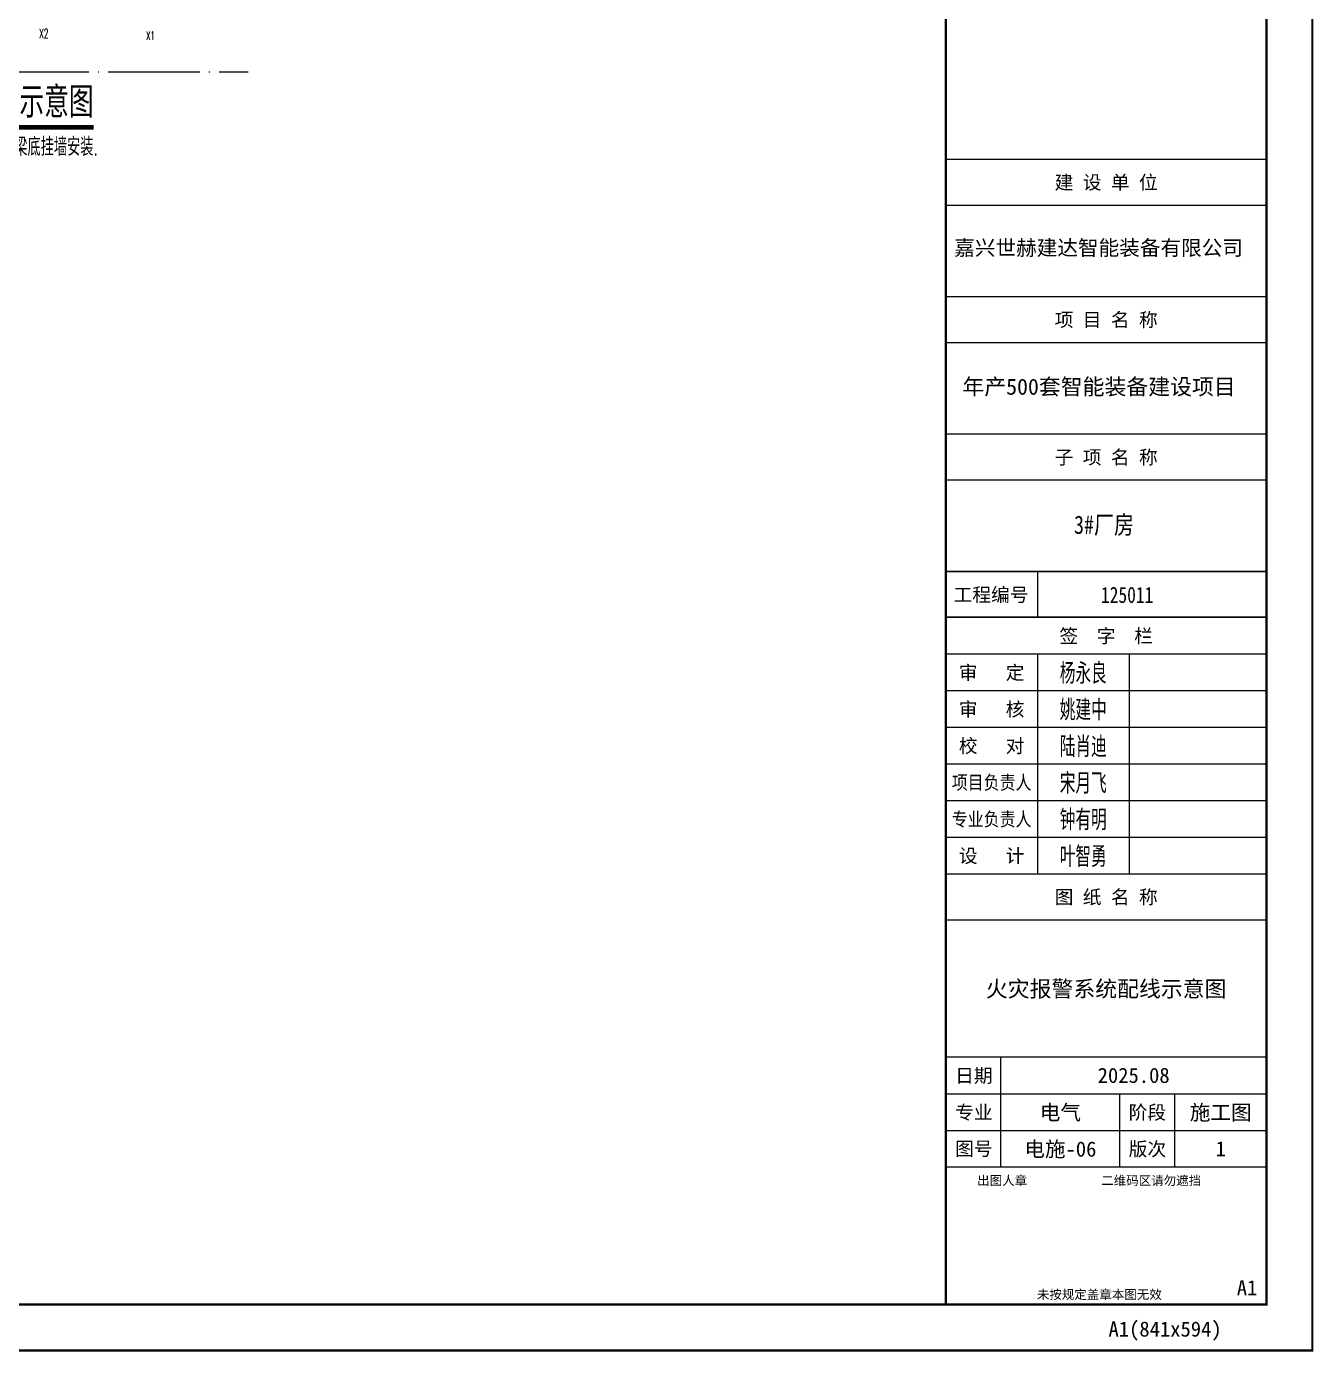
# Model space of a CAD drawing. Extents: x -1396510 to 1250330, y -1892470 to 1623980.
# Drawn here: x -499904 to -471815, y -1412235 to -1383314 of the extents above; entities that cross this region are included whole.
import ezdxf
from ezdxf.enums import TextEntityAlignment as Align

# ---------------------------------------------------------------- set-up
doc = ezdxf.new("R2010")
doc.units = 0
doc.header["$LTSCALE"] = 1000
doc.header["$MEASUREMENT"] = 0
doc.linetypes.add('99', pattern=[0])
doc.linetypes.add('DOTE', pattern=[2.42, 2, -0.2, 0.02, -0.2])
doc.layers.get('Defpoints').update_dxf_attribs({"color": 210})
for name, color, linetype in [('-DS 电气', 130, 'Continuous'), ('0-cxFrame', 155, 'Continuous'), ('qianming', 155, 'Continuous'), ('TEL_SYMB', 3, 'Continuous'), ('电气系统图', 7, 'Continuous'), ('经纶图框—文字', 3, 'Continuous')]:
    doc.layers.add(name, color=color, linetype=linetype)
doc.layers.add('0-cxText', color=131, linetype='Continuous', lineweight=25)
doc.styles.add('_TEL_DIM', font='SIMPLEX', dxfattribs={"width": 0.8, "height": 3.5, "bigfont": 'HZTXT'})
doc.styles.add('BZHZ', font='bzxw', dxfattribs={"width": 0.8, "bigfont": 'bzhz'})
doc.styles.add('cx_biaoti', font='')
doc.styles.add('cx_tuming', font='simhei.ttf')
doc.styles.add('cx_tuqian1', font='')
doc.styles.add('GPS', font='gbenor.shx', dxfattribs={"width": 0.8, "bigfont": 'gbcbig.shx'})
doc.styles.add('TKJY_宋体', font='', dxfattribs={"width": 0.8})
doc.styles.add('黑体', font='simhei.ttf', dxfattribs={"height": 12})
doc.styles.get('cx_biaoti').set_extended_font_data('SimSun')
doc.styles.get('cx_tuqian1').set_extended_font_data('SimSun')
doc.styles.get('TKJY_宋体').set_extended_font_data('SimSun')

# ---------------------------------------------------------------- blocks, each defined once
blk = doc.blocks.new('zjcx_lan_qianzi(Dragon)')
for p, q in [((-7000, 4800), (0, 4800)), ((-5000, 4800), (-5000, 0)), ((-3000, 4800), (-3000, 0)), ((-7000, 4000), (0, 4000)), ((-7000, 3200), (0, 3200)), ((-7000, 2400), (0, 2400)), ((-7000, 1600), (0, 1600)), ((-7000, 800), (0, 800))]:
    blk.add_line(p, q)
at = {"const_width": 30}
blk.add_lwpolyline([(-7000, 5600), (0, 5600)], dxfattribs=at)
blk.add_lwpolyline([(-7000, 5600), (0, 5600), (0, 0), (-7000, 0)], close=True, dxfattribs=at)
at = {"style": 'cx_biaoti'}
for s, p in [('签  字  栏', (-3500, 5200)), ('审   定', (-6000, 4400)), ('审   核', (-6000, 3600)), ('校   对', (-6000, 2800)), ('设   计', (-6000, 400))]:
    blk.add_text(s, height=300, dxfattribs=at).set_placement(p, align=Align.MIDDLE)
at = {"style": 'cx_biaoti', "width": 0.85}
for s, p in [('项目负责人', (-6000, 2000)), ('专业负责人', (-6000, 1200))]:
    blk.add_text(s, height=300, dxfattribs=at).set_placement(p, align=Align.MIDDLE)
blk = doc.blocks.new('T-签字(Dragon)')
at = {"layer": '0-cxFrame'}
blk.add_blockref('zjcx_lan_qianzi(Dragon)', (0, 0), dxfattribs=at)
at = {"layer": 'qianming', "style": 'BZHZ', "width": 0.8}
for s, p in [('杨永良', (-4000, 4400)), ('姚建中', (-4000, 3600)), ('陆肖迪', (-4000, 2800)), ('宋月飞', (-4000, 2000)), ('钟有明', (-4000, 1200)), ('叶智勇', (-4000, 400))]:
    blk.add_text(s, height=450, dxfattribs=at).set_placement(p, align=Align.MIDDLE)
blk = doc.blocks.new('zjcx_lan_tuming(Dragon)')
for p, q in [((-7000, 8400), (0, 8400)), ((-5800, 3000), (-5800, 5400)), ((-7000, 4600), (0, 4600)), ((-3200, 3000), (-3200, 4600)), ((-2000, 3000), (-2000, 4600)), ((-7000, 3800), (0, 3800))]:
    blk.add_line(p, q)
at = {"const_width": 30}
for points in [[(-7000, 9400), (0, 9400)], [(-7000, 5400), (0, 5400)], [(-7000, 3000), (0, 3000)], [(-7000, 0), (0, 0)]]:
    blk.add_lwpolyline(points, dxfattribs=at)
blk.add_lwpolyline([(-7000, 9400), (0, 9400), (0, 0), (-7000, 0)], close=True)
at = {"style": 'cx_biaoti'}
for s, p in [('图 纸 名 称', (-3500, 8900)), ('日期', (-6388, 5000)), ('专业', (-6388, 4200)), ('阶段', (-2600, 4200)), ('图号', (-6388, 3400)), ('版次', (-2600, 3400))]:
    blk.add_text(s, height=300, dxfattribs=at).set_placement(p, align=Align.MIDDLE)
for s, p in [('出图人章', (-6316, 2607)), ('二维码区请勿遮挡', (-3609, 2607)), ('未按规定盖章本图无效', (-5013, 120))]:
    blk.add_text(s, height=200, dxfattribs=at).set_placement(p)
blk = doc.blocks.new('T-图签(Dragon)')
blk.add_blockref('zjcx_lan_tuming(Dragon)', (0, 0))
at = {"color": 3, "style": 'cx_biaoti'}
for s, p in [('2025.08', (-2900, 5000)), ('电气', (-4500, 4200)), ('施工图', (-1000, 4200))]:
    blk.add_text(s, height=330, dxfattribs=at).set_placement(p, align=Align.MIDDLE)
blk = doc.blocks.new('zjcx_lan_xiangmu(Dragon)')
for p, q in [((-7000, 9000), (0, 9000)), ((-7000, 6000), (0, 6000)), ((-7000, 3000), (0, 3000)), ((-5000, 1000), (-5000, 0))]:
    blk.add_line(p, q)
at = {"const_width": 30}
for points in [[(-7000, 10000), (0, 10000)], [(-7000, 7000), (0, 7000)], [(-7000, 7000), (0, 7000)], [(-7000, 4000), (0, 4000)], [(-7000, 4000), (0, 4000)], [(-7000, 1000), (0, 1000)], [(-7000, 0), (0, 0)]]:
    blk.add_lwpolyline(points, dxfattribs=at)
blk.add_lwpolyline([(-7000, 10000), (0, 10000), (0, 0), (-7000, 0)], close=True)
at = {"style": 'cx_biaoti'}
for s, p in [('建 设 单 位', (-3500, 9500)), ('项 目 名 称', (-3500, 6500)), ('子 项 名 称', (-3500, 3500)), ('工程编号', (-6013, 500))]:
    blk.add_text(s, height=300, dxfattribs=at).set_placement(p, align=Align.MIDDLE)
blk = doc.blocks.new('T-项目(Dragon)')
blk.add_blockref('zjcx_lan_xiangmu(Dragon)', (0, 0))
at = {"color": 3, "style": 'cx_tuming'}
for s, height, p in [('嘉兴世赫建达智能装备有限公司', 330, (-6816, 7901)), ('年产500套智能装备建设项目 ', 350, (-6638, 4859))]:
    blk.add_text(s, height=height, dxfattribs=at).set_placement(p)
at = {"layer": '经纶图框—文字', "color": 4, "style": 'TKJY_宋体', "width": 0.8}
blk.add_text('125011', height=350, dxfattribs=at).set_placement((-3042, 316), align=Align.CENTER)
blk = doc.blocks.new('zjcx_T1(Dragon)')
at = {"layer": '0-cxFrame', "const_width": 50}
blk.add_lwpolyline([(-7000, 0), (0, 0), (0, 57400), (-7000, 57400)], close=True, dxfattribs=at)
at = {"layer": '0-cxFrame'}
for name, p in [('T-项目(Dragon)', (0, 15000)), ('T-签字(Dragon)', (0, 9400)), ('T-图签(Dragon)', (0, 0))]:
    blk.add_blockref(name, p, dxfattribs=at)
blk = doc.blocks.new('TK22.A1 L(Dragon)')
at = {"layer": '0-cxFrame', "color": 7, "const_width": 0.5}
blk.add_lwpolyline([(0, 0), (-841, 0), (-841, 594), (0, 594)], close=True, dxfattribs=at)
at = {"layer": '0-cxFrame', "const_width": 0.5}
for points in [[(-80, 10), (-821, 10), (-821, 584), (-80, 584)], [(-10, 10), (-80, 10), (-80, 584), (-10, 584)]]:
    blk.add_lwpolyline(points, close=True, dxfattribs=at)
at = {"layer": '0-cxFrame', "xscale": 0.01, "yscale": 0.01, "zscale": 0.01}
blk.add_blockref('zjcx_T1(Dragon)', (-10, 10), dxfattribs=at)
at = {"style": '黑体', "flags": 4}
blk.add_attdef('图幅', text='', height=3.3, dxfattribs=at).set_placement((-40, 3), align=Align.RIGHT)
at = {"layer": '0-cxFrame', "style": '黑体'}
blk.add_text('(841x594)', height=3.3, dxfattribs=at).set_placement((-40, 3))
at = {"layer": '0-cxText', "flags": 4}
for tag, height, style, p in [('建设单位', 3.5, 'cx_tuming', (-45, 240)), ('项目名称', 3.5, 'cx_tuming', (-45, 210)), ('子项名称', 3.5, 'cx_tuming', (-45, 180)), ('工程编号', 3.3, 'cx_tuqian1', (-35, 165)), ('图名1', 3.5, 'cx_tuming', (-45, 87)), ('图名2', 3.5, 'cx_tuming', (-45, 79)), ('图名3', 3.5, 'cx_tuming', (-45, 71)), ('出图日期', 3.3, 'cx_tuqian1', (-39, 60)), ('专业', 3.3, 'cx_tuqian1', (-55, 52)), ('图号', 3.3, 'cx_tuqian1', (-55, 44)), ('版次', 3.3, 'cx_tuqian1', (-20, 44))]:
    blk.add_attdef(tag, text='', height=height, dxfattribs=dict(at, style=style)).set_placement(p, align=Align.MIDDLE)
at = {"layer": 'Defpoints', "color": 6, "flags": 4}
for tag, height, style, p in [('tufu', 3.3, '黑体', (-12, 12)), ('dwfname', 4, 'cx_tuqian1', (-80, 3))]:
    blk.add_attdef(tag, text='', height=height, dxfattribs=dict(at, style=style)).set_placement(p, align=Align.RIGHT)

msp = doc.modelspace()

# ---------------------------------------------------------------- linework, layer by layer
at = {"layer": 'TEL_SYMB', "const_width": 105}
msp.add_lwpolyline([(-504378.8, -1385514.8), (-498439.8, -1385514.8)], dxfattribs=at)
at = {"layer": '电气系统图', "color": 1, "linetype": 'DOTE'}
msp.add_line((-534423, -1384302.8, -1550805.5), (-495063, -1384302.8, -1550805.5), dxfattribs=at)

# ---------------------------------------------------------------- block references
at = {"layer": '0-cxFrame'}
ref = msp.add_blockref('TK22.A1 L(Dragon)', (-471840, -1412210), dxfattribs=dict(at, xscale=100, yscale=100, zscale=100))
ref.add_attrib('图名2', '火灾报警系统配线示意图', dxfattribs={"layer": '0-cxText', "height": 350, "style": 'cx_tuming'}).set_placement((-476340, -1404310), align=Align.MIDDLE)
ref.add_attrib('图号', '电施-06', dxfattribs={"layer": '0-cxText', "height": 330, "style": 'cx_tuqian1'}).set_placement((-477340, -1407810), align=Align.MIDDLE)
ref.add_attrib('版次', '1', dxfattribs={"layer": '0-cxText', "height": 330, "style": 'cx_tuqian1'}).set_placement((-473840, -1407810), align=Align.MIDDLE)
ref.add_attrib('图幅', 'A1', dxfattribs={"layer": '0', "height": 330, "style": '黑体'}).set_placement((-475840, -1411910), align=Align.RIGHT)
ref.add_attrib('tufu', 'A1', dxfattribs={"layer": 'Defpoints', "color": 6, "height": 330, "style": '黑体'}).set_placement((-473040, -1411010), align=Align.RIGHT)

# ---------------------------------------------------------------- texts
at = {"layer": '-DS 电气', "color": 6, "linetype": '99', "style": 'GPS'}
msp.add_text('注：排烟机房、消防泵房、配电间等模块集中安装的区域,模块设置在金属模块箱内,箱体梁底挂墙安装.', height=400, dxfattribs=at).set_placement((-511347.7, -1386138.3, -1550805.5))
at = {"layer": 'TEL_SYMB', "color": 7, "style": '_TEL_DIM', "width": 0.8}
msp.add_text('火灾报警系统配线示意图', height=675, dxfattribs=at).set_placement((-504378.8, -1385304.8, -1550805.5))
at = {"layer": '电气系统图', "style": '_TEL_DIM', "width": 0.6}
msp.add_text('X2', height=200, rotation=359.99964, dxfattribs=at).set_placement((-499630.6, -1383566.4, 1880720.8))
msp.add_text('X1', height=180, dxfattribs=at).set_placement((-497292.8, -1383602.3, 10277761.1))
at = {"layer": '经纶图框—文字', "style": 'TKJY_宋体', "width": 0.8}
msp.add_text('3#厂房', height=400, dxfattribs=at).set_placement((-476387.3, -1394388.3), align=Align.CENTER)

doc.saveas('drawing.dxf')
